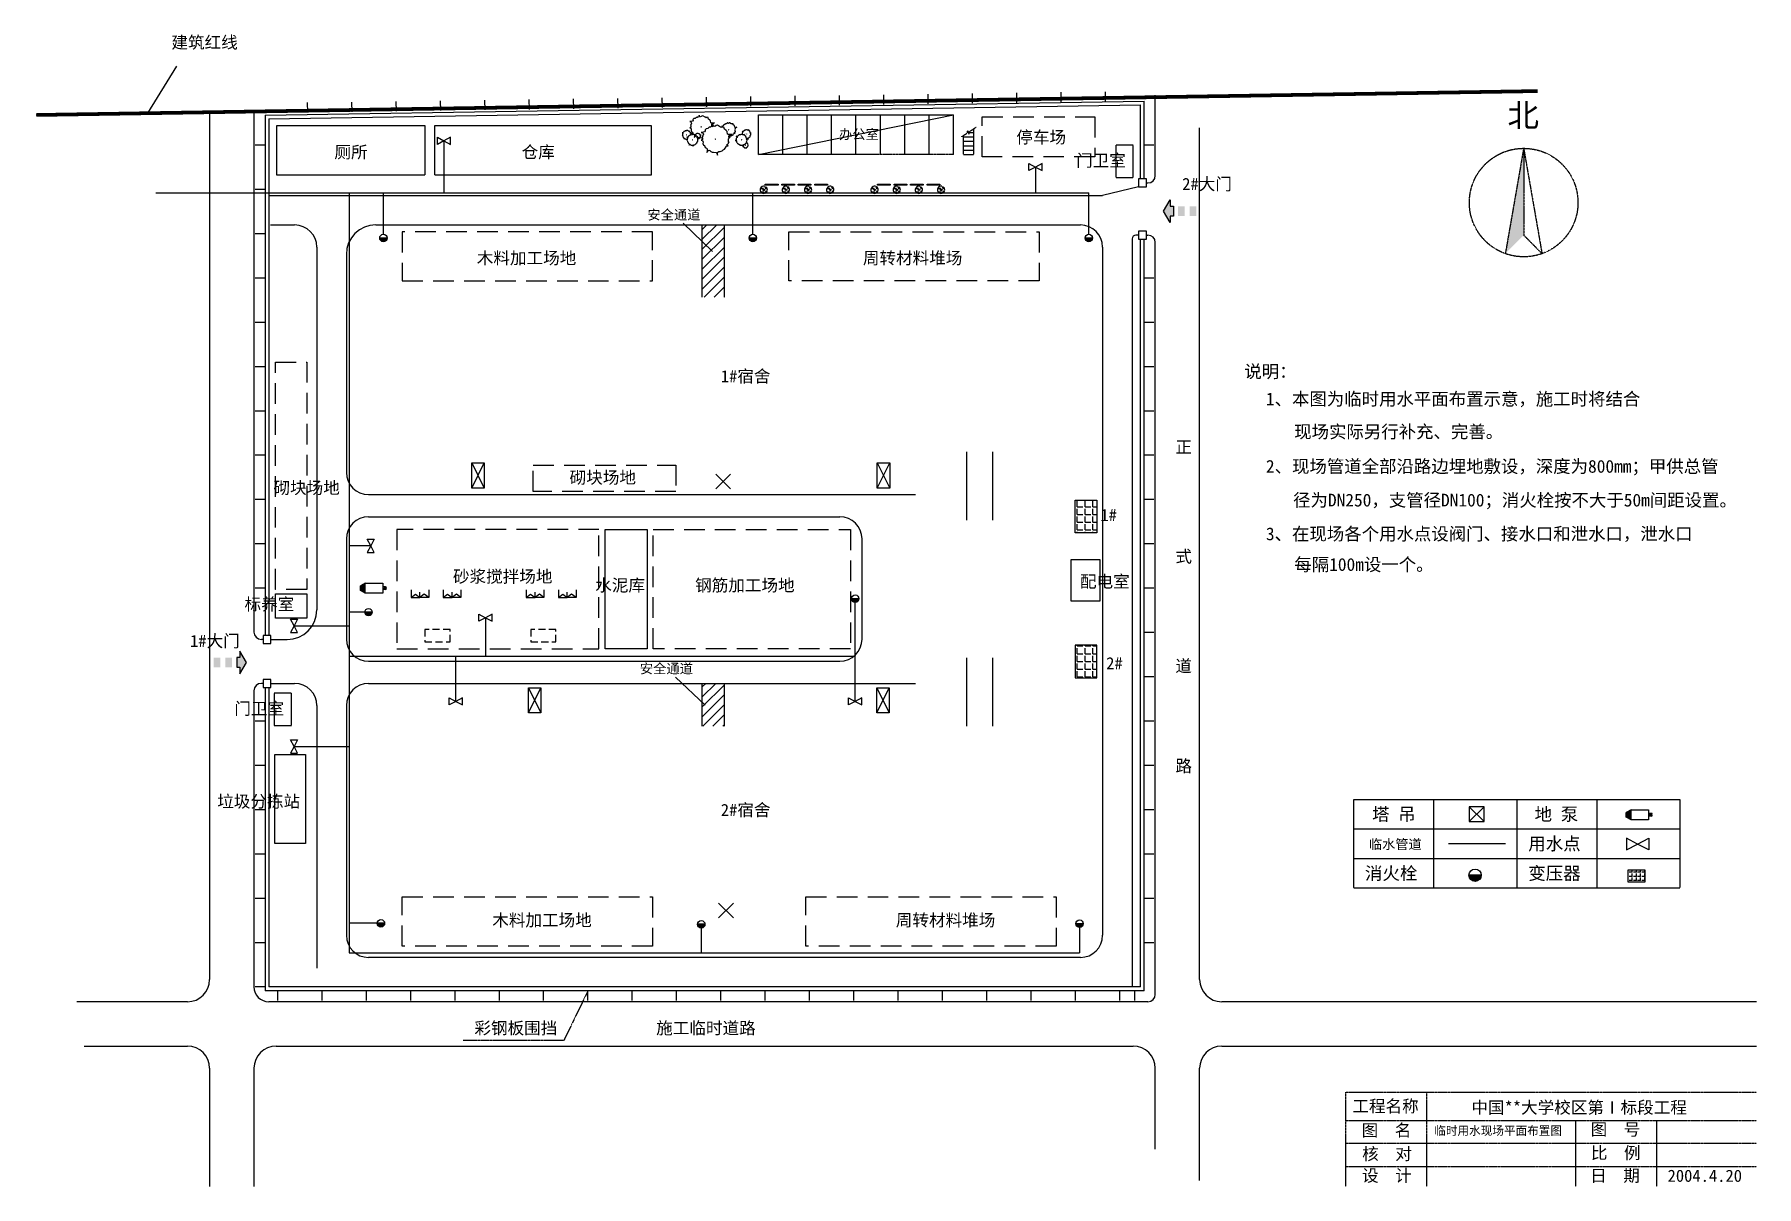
# Model space of a CAD drawing. Extents: x -583905 to 1065231, y 80891 to 497838.
# Drawn here: x 540859 to 773957, y 80891 to 236920 of the extents above; entities that cross this region are included whole.
import ezdxf

# ---------------------------------------------------------------- set-up
doc = ezdxf.new("R2010")
doc.units = 0
for name, pattern in [('CENTER', [50.8, 31.75, -6.35, 6.35, -6.35]), ('DASHED', [19.05, 12.7, -6.35]), ('DASHED2', [9.525, 6.35, -3.175])]:
    doc.linetypes.add(name, pattern=pattern)
doc.layers.get('0').update_dxf_attribs({"linetype": 'CONTINUOUS'})
for name, color, linetype in [('LAYER3', 3, 'CONTINUOUS'), ('LUNKUO', 6, 'CONTINUOUS'), ('PUB_TEXT', 7, 'CONTINUOUS'), ('周边', 7, 'CONTINUOUS'), ('围墙', 7, 'CONTINUOUS'), ('堆场', 7, 'DASHED'), ('塔吊机械', 1, 'CONTINUOUS'), ('墙基线', 7, 'CONTINUOUS'), ('拟建', 7, 'CONTINUOUS'), ('机械', 1, 'CONTINUOUS'), ('柱', 1, 'CONTINUOUS'), ('标注', 7, 'CONTINUOUS'), ('水线', 3, '水线'), ('绿化', 3, 'CONTINUOUS'), ('道路', 8, 'CONTINUOUS')]:
    doc.layers.add(name, color=color, linetype=linetype)
doc.styles.add('文字', font='SimSun.ttf')
doc.linetypes.add('水线', pattern='A,0.5,-0.2,["S",STANDARD,S=0.1,R=0,X=-0.01,Y=-0.05],-0.25', length=0.95)
pattern_1 = [(0, (-246291.7, -1137769.5), (0, 1047.75), [762, -285.75]), (90, (-246291.7, -1137769.5), (-1047.75, 6e-14), [762, -285.75])]
pattern_2 = [(45, (97931, -1137769.5), (-673.5192, 673.5192), [])]

# ---------------------------------------------------------------- blocks, each defined once
blk = doc.blocks.new('A$C466C0C2C')
at = {"layer": '机械'}
for p, q in [((0, 619), (250, 619)), ((0, 520), (250, 520)), ((83, 619), (83, 520)), ((100, 724), (422, 724)), ((100, 415), (422, 415)), ((250, 619), (250, 520)), ((422, 1139), (2397, 1139)), ((422, 0), (422, 1139)), ((2397, 0), (422, 0)), ((2397, 1139), (2937, 827)), ((2397, 1139), (2397, 0)), ((2397, 1139), (2397, 0)), ((2397, 0), (2937, 312)), ((2515, 1071), (2515, 68)), ((2617, 1012), (2617, 127)), ((2726, 949), (2726, 190)), ((2836, 885), (2836, 253)), ((2937, 827), (2937, 312))]:
    blk.add_line(p, q, dxfattribs=at)
for centre, start, end in [((100, 624), 90, 180), ((100, 515), 180, 270)]:
    blk.add_arc(centre, 100, start, end, dxfattribs=at)
blk = doc.blocks.new('A$C09D66538')
at = {"layer": '柱', "xscale": 1.5, "yscale": 1.5, "zscale": 1.5}
blk.add_blockref('A$C466C0C2C', (0, 0), dxfattribs=at)
blk = doc.blocks.new('A$C163C7220')
at = {"layer": 'LUNKUO', "ltscale": 2, "rotation": 359.999990026076}
blk.add_blockref('A$C09D66538', (0, 0), dxfattribs=at)
blk = doc.blocks.new('A$C3C6C44F6')
at = {"layer": '周边'}
h = blk.add_hatch(color=256, dxfattribs=at)
h.paths.add_polyline_path([(1986, 828), (786, 828), (786, 0), (1986, 0)])
h.paths.add_polyline_path([(786, 2266), (786, 1438), (1986, 1438), (1986, 2266)])
h.paths.add_polyline_path([(1986, 2844), (1986, 3244), (2771, 3244), (1386, 4044), (0, 3244), (786, 3244), (786, 2844)])
at = {"layer": '周边', "linetype": 'CONTINUOUS'}
blk.add_lwpolyline([(1986, 3244), (1986, 2844), (786, 2844), (786, 3244), (0, 3244), (1386, 4044), (2771, 3244), (1986, 3244)], dxfattribs=at)
blk = doc.blocks.new('A$C7AB25CB9')
at = {"layer": 'LAYER3'}
for p, q in [((42, 1205), (807, 1177)), ((807, 1177), (99, 1328)), ((994, 266), (219, 274)), ((445, 91), (994, 266)), ((1105, 1773), (1462, 1084)), ((1590, 617), (1120, 0)), ((1287, 60), (1590, 617)), ((1462, 1084), (1415, 1636))]:
    blk.add_line(p, q, dxfattribs=at)
blk.add_circle((924, 873), 200, dxfattribs=at)
for start, end in [(159.4395, 222.05005), (76.77535, 150.94372), (240.41806, 284.14241), (295.3565, 55.35439)]:
    blk.add_arc((897, 885), 913, start, end, dxfattribs=at)
blk = doc.blocks.new('CLUMP_OF_TREES_OR_BUSHES_-')
for points in [[(-10.993, 56.487), (-9.228, 58.426), (-10.144, 63.512), (-8.923, 67.033), (-3.43, 69.772), (2.673, 72.119), (-2.82, 71.728), (-10.449, 71.728), (-13.195, 74.075), (-13.806, 83.073), (-16.857, 86.594), (-22.045, 92.071), (-22.961, 94.81), (-22.656, 98.722), (-28.759, 100.678), (-31.811, 99.113), (-35.472, 101.461), (-45.543, 109.676), (-49.815, 108.503), (-55.308, 106.155), (-59.58, 106.938), (-60.801, 113.98), (-63.242, 104.982), (-67.209, 106.938), (-70.872, 104.59), (-74.839, 104.982), (-80.637, 101.461), (-86.435, 101.069), (-90.402, 97.548), (-90.402, 94.419), (-93.454, 90.898), (-98.947, 90.115), (-105.66, 90.115), (-101.083, 87.768), (-98.031, 82.682), (-100.778, 77.596), (-103.829, 74.466), (-103.219, 69.772), (-104.134, 65.077), (-108.102, 62.73), (-104.439, 60.774), (-102.609, 55.297), (-103.829, 50.211), (-102.303, 44.342), (-98.947, 41.995), (-98.031, 38.865), (-98.031, 34.953), (-93.148, 32.606), (-90.707, 29.476), (-91.317, 22.434), (-93.454, 17.348), (-89.487, 21.26), (-85.519, 23.999), (-82.468, 23.216), (-78.806, 19.304), (-74.228, 15.783), (-69.956, 15.392), (-59.886, 12.653), (-58.254, 7.074)], [(59.448, 5.262), (60.936, 4.858), (62.652, -1.011), (63.415, 4.858), (64.178, 5.836), (66.848, 6.814), (69.709, 6.569), (73.905, 7.792), (76.385, 9.748), (79.627, 10.237), (81.153, 12.438), (84.014, 15.127), (84.205, 17.084), (85.158, 17.573), (88.591, 16.839), (85.73, 20.262), (88.591, 20.751), (89.545, 21.974), (90.689, 24.174), (91.452, 24.663), (90.499, 25.886), (91.261, 31.999), (92.596, 33.466), (92.024, 36.645), (92.787, 38.845), (96.22, 40.557), (100.035, 42.024), (96.602, 41.779), (91.834, 41.779), (90.117, 43.246), (89.736, 48.871), (87.828, 51.071), (84.586, 54.494), (84.014, 56.206), (84.205, 58.651), (80.39, 59.873), (78.483, 58.895), (76.194, 60.362), (69.9, 65.497), (67.23, 64.764), (63.797, 63.297), (61.126, 63.786), (60.364, 68.187), (58.838, 62.563), (56.358, 63.786), (54.07, 62.319), (51.59, 62.563), (47.966, 60.362), (44.343, 60.118), (41.863, 57.917), (41.863, 55.961), (39.956, 53.761), (36.523, 53.272), (32.327, 53.272), (35.187, 51.805), (36.641, 49.381)]]:
    blk.add_lwpolyline(points)
for points in [[(-4.577, 66.508), (-7.629, 55.261), (-12.588, 57.706), (-17.166, 54.772), (-22.125, 55.261), (-29.372, 50.86), (-36.62, 50.371), (-41.579, 45.969), (-41.579, 42.057), (-45.393, 37.656), (-52.259, 36.678), (-60.651, 36.678), (-54.93, 33.743), (-51.115, 27.386), (-54.548, 21.029), (-58.363, 17.116), (-57.6, 11.248), (-58.744, 5.38), (-63.703, 2.446), (-59.126, 0), (-56.837, -6.846), (-58.363, -13.203), (-56.455, -20.539), (-52.259, -23.473), (-51.115, -27.385), (-51.115, -32.275), (-45.012, -35.21), (-41.96, -39.122), (-42.723, -47.924), (-45.393, -54.282), (-40.434, -49.391), (-35.475, -45.968), (-31.661, -46.946), (-27.083, -51.837), (-21.362, -56.238), (-16.021, -56.727), (-3.433, -60.15), (0, -71.887), (1.526, -60.15), (3.052, -58.194), (8.392, -56.238), (14.114, -56.727), (22.506, -54.282), (27.465, -50.369), (33.949, -49.391), (37.001, -44.99), (42.723, -39.611), (43.104, -35.699), (45.012, -34.721), (51.878, -36.188), (46.156, -29.341), (51.878, -28.363), (53.785, -25.918), (56.074, -21.517), (57.6, -20.539), (55.692, -18.094), (57.218, -5.868), (59.888, -2.934), (58.744, 3.424), (60.27, 7.825), (67.136, 11.248), (74.765, 14.182), (67.899, 13.693), (58.363, 13.693), (54.93, 16.627), (54.167, 27.875), (50.352, 32.276), (43.867, 39.123), (42.723, 42.546), (43.104, 47.436), (35.475, 49.882), (31.661, 47.925), (27.083, 50.86), (14.495, 61.129), (9.155, 59.662), (2.289, 56.728), (-3.052, 57.706)], [(-58.055, 61.947), (-58.97, 60.774), (-57.139, 60.774)], [(-1.144, 1.468), (-2.289, 0), (0, 0)], [(62.08, 35.667), (61.508, 34.933), (62.652, 34.933)]]:
    blk.add_lwpolyline(points, close=True)

msp = doc.modelspace()

# ---------------------------------------------------------------- hatches: boundary and pattern name
at = {"linetype": 'CENTER'}
msp.add_hatch(color=256, dxfattribs=at).paths.add_polyline_path([(742433.5, 221496.2), (739950.2, 207233.6), (742433.5, 209740)])
at = {"layer": '周边'}
h = msp.add_hatch(dxfattribs=at)
h.set_pattern_fill('ANGLE', color=256, scale=150, style=0)
h.set_pattern_definition(pattern_1)
h.paths.add_polyline_path([(684650.4, 173840.7), (681728.5, 173840.7), (681728.5, 169438.1), (684650.4, 169438.1)])
h = msp.add_hatch(dxfattribs=at)
h.set_pattern_fill('ANGLE', color=256, scale=150, style=0)
h.set_pattern_definition(pattern_1)
h.paths.add_polyline_path([(681728.5, 149801.5), (684650.4, 149801.5), (684650.4, 154204.1), (681728.5, 154204.1)])
h.paths.add_polyline_path([(685520.5, 150537.9), (688660.8, 150537.9), (688660.8, 152937.7), (685520.5, 152937.7)], flags=9)
h = msp.add_hatch(dxfattribs=at)
h.set_pattern_fill('ANGLE', color=256, scale=81, angle=90, style=0)
h.set_pattern_definition([(90, (1454179.54, -378959.84), (-565.785, 3e-14), [411.48, -154.305]), (180, (1454179.54, -378959.84), (-7e-14, -565.785), [411.48, -154.305])])
h.paths.add_polyline_path([(758891.2, 122171), (758891.2, 123748.9), (756513.8, 123748.9), (756513.8, 122171)])
h.paths.add_polyline_path([(758493.5, 124218.7), (758493.5, 125914.5), (757197.6, 125914.5), (757197.6, 124218.7)], flags=9)
at = {"layer": '水线', "ltscale": 6000}
for points in [[(587590.1, 209347.2, 1.00000039), (588598.7, 209347.2)], [(637590.1, 209347.2, 1.00000039), (638598.7, 209347.2)], [(683078.7, 209347.2, 1.00000039), (684087.3, 209347.2)], [(585579.6, 158674.8, 1.00000039), (586588.2, 158674.8)], [(735013.8, 123052.1, 1.00000039), (736694.7, 123052.1)], [(587254, 116544.3, 1.00000039), (588262.5, 116544.3)], [(630609.5, 116408.3, 1.00000039), (631618.1, 116408.3)], [(681817.2, 116492.3, 1.00000039), (682825.7, 116492.3)]]:
    msp.add_hatch(color=256, dxfattribs=at).paths.add_polyline_path(points)
at = {"layer": '水线', "ltscale": 8000}
msp.add_hatch(color=256, dxfattribs=at).paths.add_polyline_path([(651451.6, 160503.2, 1.00000039), (652460.1, 160503.2)])
at = {"layer": '绿化', "ltscale": 8000}
h = msp.add_hatch(dxfattribs=at)
h.set_pattern_fill('ANSI31', color=256, scale=300, style=0)
h.set_pattern_definition(pattern_2)
h.paths.add_polyline_path([(631261.1, 201356.1), (634261.1, 201356.1), (634261.1, 208929.4), (632948.3, 211121.1), (631261.1, 211121.1)])
h.paths.add_polyline_path([(634261.1, 211121.1), (632948.3, 211121.1), (634261.1, 208929.4)], flags=17)
h.paths.add_polyline_path([(632861.1, 206932.9), (635661.1, 206932.9), (635661.1, 206032.9), (632861.1, 206032.9)], flags=9)
h = msp.add_hatch(dxfattribs=at)
h.set_pattern_fill('ANSI31', color=256, scale=300, style=0)
h.set_pattern_definition(pattern_2)
h.paths.add_polyline_path([(631261.1, 143256.1), (634261.1, 143256.1), (634261.1, 149033.7), (631261.1, 149033.7)])

# ---------------------------------------------------------------- linework, layer by layer
at = {"ltscale": 100}
for p, q in [((541108.6, 226010.1), (744320.8, 229246.6)), ((572076.1, 226003.2), (691073.7, 227898.5)), ((572576.1, 225511.1), (690573.7, 227390.5))]:
    msp.add_line(p, q, dxfattribs=at)
for p, q in [((638858.7, 226050), (652058.7, 226050)), ((638858.7, 220650), (638858.7, 226050)), ((638858.7, 220650), (665258.7, 226050)), ((642158.7, 220650), (642158.7, 226050)), ((645458.7, 220650), (645458.7, 226050)), ((648758.7, 220650), (648758.7, 226050)), ((652058.7, 226050), (665258.7, 226050)), ((652058.7, 220650), (652058.7, 226050)), ((652058.7, 220650), (652058.7, 226050)), ((655358.7, 220650), (655358.7, 226050)), ((658658.7, 220650), (658658.7, 226050)), ((661958.7, 220650), (661958.7, 226050)), ((665258.7, 220650), (665258.7, 226050)), ((652058.7, 220650), (638858.7, 220650)), ((631261.1, 201356.1), (631261.1, 211121.1)), ((634261.1, 201356.1), (634261.1, 211121.1)), ((631261.1, 143256.1), (631261.1, 149033.7)), ((634261.1, 143256.1), (634261.1, 149033.7))]:
    msp.add_line(p, q)
at = {"linetype": 'CENTER'}
for p, q in [((667175, 223881.8), (667367.7, 223406.5)), ((667175.6, 223601.6), (667175, 223881.8)), ((667365.8, 223726.2), (668315.1, 224347.8)), ((668007.4, 220650), (668007.4, 224146.3)), ((666335.4, 223051.4), (667175.6, 223601.6)), ((666633, 220650), (666633, 223246.3)), ((666633, 223050), (668007.4, 223050)), ((666633, 222450), (668007.4, 222450)), ((666633, 221850), (668007.4, 221850)), ((667249.5, 223650), (668007.4, 223650)), ((667367.7, 223406.5), (667365.8, 223726.2)), ((742433.5, 221496.2), (739950.2, 207233.6)), ((742433.5, 221496.2), (742433.5, 209740)), ((742433.5, 221496.2), (744916.8, 207233.6)), ((665258.7, 220650), (652058.7, 220650)), ((666633, 221250), (668007.4, 221250)), ((666633, 220650), (668007.4, 220650)), ((744916.8, 207233.6), (742433.5, 209740)), ((615784.5, 107421.1), (612528.1, 100695)), ((612528.1, 100695), (598903.3, 100695)), ((718302.4, 93670.6), (773956.6, 93670.6)), ((718302.4, 93670.6), (718302.4, 80891.3)), ((729279.4, 93670.6), (729279.4, 80891.3)), ((718302.4, 89859.9), (773956.6, 89859.9)), ((749464.9, 89859.9), (749464.9, 80891.3)), ((760417.2, 89859.9), (760417.2, 80891.3)), ((718302.4, 86761.4), (773956.6, 86761.4)), ((718302.4, 83625.6), (773956.6, 83625.6))]:
    msp.add_line(p, q, dxfattribs=at)
msp.add_circle((742433.5, 214148.7), 7347.5, dxfattribs=at)
at = {"layer": '周边'}
for p, q in [((632658.4, 207531.8), (628652.7, 211338.3)), ((631633.4, 146069.6), (627627.6, 149876.1))]:
    msp.add_line(p, q, dxfattribs=at)
for points in [[(681728.5, 173840.7), (684650.4, 173840.7), (684650.4, 169438.1), (681728.5, 169438.1)], [(618097.9, 169874.8), (623816.8, 169874.8), (623816.8, 153704.5), (618097.9, 153704.5)], [(681203.7, 165806.3), (685053.1, 165806.3), (685053.1, 160165.8), (681203.7, 160165.8)], [(573469.4, 161175), (577740.6, 161175), (577740.6, 157889.5), (573469.4, 157889.5)], [(681728.5, 149801.5), (684650.4, 149801.5), (684650.4, 154204.1), (681728.5, 154204.1)], [(573388.4, 139407.2), (577558.6, 139407.2), (577558.6, 127346.8), (573388.4, 127346.8)], [(758891.2, 122171), (758891.2, 123748.9), (756513.8, 123748.9), (756513.8, 122171)]]:
    msp.add_lwpolyline(points, close=True, dxfattribs=at)
at = {"layer": '围墙'}
for p, q in [((556225.5, 226250.8), (560116.3, 232611.7)), ((637848.6, 227183.8), (637830.5, 228504.4)), ((643848, 227266.1), (643829.9, 228586.7)), ((649847.4, 227348.3), (649829.3, 228668.9)), ((655846.9, 227430.6), (655828.8, 228751.2)), ((661846.3, 227512.8), (661828.2, 228833.4)), ((667845.7, 227595.1), (667827.6, 228915.7)), ((673845.2, 227677.3), (673827.1, 228997.9)), ((679844.6, 227759.6), (679826.5, 229080.2)), ((685844.1, 227841.8), (685825.9, 229162.4)), ((577854.2, 226361.4), (577836.1, 227682)), ((583853.6, 226443.6), (583835.5, 227764.2)), ((589853.1, 226525.9), (589835, 227846.5)), ((595852.5, 226608.1), (595834.4, 227928.7)), ((601851.9, 226690.4), (601833.8, 228011)), ((607851.4, 226772.6), (607833.3, 228093.2)), ((613850.8, 226854.9), (613832.7, 228175.5)), ((619850.3, 226937.1), (619832.1, 228257.7)), ((625849.7, 227019.4), (625831.6, 228340)), ((631849.1, 227101.6), (631831, 228422.2)), ((690573.7, 217343), (690573.7, 227390.5)), ((691073.7, 217343), (691073.7, 227898.5)), ((572076.1, 226003.2), (572076.1, 155516.4)), ((572576.1, 225511.1), (572576.1, 155516.4)), ((570755.4, 221967.1), (572076.1, 221967.1)), ((691073.7, 221967.1), (692394.4, 221967.1)), ((570755.4, 215967.1), (572076.1, 215967.1)), ((570755.4, 209967.1), (572076.1, 209967.1)), ((690573.7, 107921.1), (690573.7, 209209.9)), ((691073.7, 107421.1), (691073.7, 209209.9)), ((570755.4, 203967.1), (572076.1, 203967.1)), ((691073.7, 203967.1), (692394.4, 203967.1)), ((570755.4, 197967.1), (572076.1, 197967.1)), ((691073.7, 197967.1), (692394.4, 197967.1)), ((570755.4, 191967.1), (572076.1, 191967.1)), ((691073.7, 191967.1), (692394.4, 191967.1)), ((570755.4, 185967.1), (572076.1, 185967.1)), ((691073.7, 185967.1), (692394.4, 185967.1)), ((570755.4, 179967.1), (572076.1, 179967.1)), ((691073.7, 179967.1), (692394.4, 179967.1)), ((570755.4, 173967.1), (572076.1, 173967.1)), ((691073.7, 173967.1), (692394.4, 173967.1)), ((570755.4, 167967.1), (572076.1, 167967.1)), ((691073.7, 167967.1), (692394.4, 167967.1)), ((570755.4, 161967.1), (572076.1, 161967.1)), ((691073.7, 161967.1), (692394.4, 161967.1)), ((691073.7, 155967.1), (692394.4, 155967.1)), ((691073.7, 149967.1), (692394.4, 149967.1)), ((572076.1, 148500.4), (572076.1, 107421.1)), ((572576.1, 148500.4), (572576.1, 107921.1)), ((570755.4, 143967.1), (572076.1, 143967.1)), ((691073.7, 143967.1), (692394.4, 143967.1)), ((570755.4, 137967.1), (572076.1, 137967.1)), ((691073.7, 137967.1), (692394.4, 137967.1)), ((570755.4, 131967.1), (572076.1, 131967.1)), ((691073.7, 131967.1), (692394.4, 131967.1)), ((570755.4, 125967.1), (572076.1, 125967.1)), ((691073.7, 125967.1), (692394.4, 125967.1)), ((691073.7, 125967.1), (692394.4, 125967.1)), ((570755.4, 119967.1), (572076.1, 119967.1)), ((691073.7, 119967.1), (692394.4, 119967.1)), ((691073.7, 119967.1), (692394.4, 119967.1)), ((570755.4, 113967.1), (572076.1, 113967.1)), ((691073.7, 113967.1), (692394.4, 113967.1)), ((691073.7, 113967.1), (692394.4, 113967.1)), ((570755.4, 107967.1), (572076.1, 107967.1)), ((691073.7, 107421.1), (572076.1, 107421.1)), ((690573.7, 107921.1), (572576.1, 107921.1)), ((573784.5, 106100.4), (573784.5, 107421.1)), ((579784.5, 106100.4), (579784.5, 107421.1)), ((585784.5, 106100.4), (585784.5, 107421.1)), ((591784.5, 106100.4), (591784.5, 107421.1)), ((597784.5, 106100.4), (597784.5, 107421.1)), ((603784.5, 106100.4), (603784.5, 107421.1)), ((609784.5, 106100.4), (609784.5, 107421.1)), ((615784.5, 106100.4), (615784.5, 107421.1)), ((621784.5, 106100.4), (621784.5, 107421.1)), ((627784.5, 106100.4), (627784.5, 107421.1)), ((633784.5, 106100.4), (633784.5, 107421.1)), ((639784.5, 106100.4), (639784.5, 107421.1)), ((645784.5, 106100.4), (645784.5, 107421.1)), ((651784.5, 106100.4), (651784.5, 107421.1)), ((657784.5, 106100.4), (657784.5, 107421.1)), ((663784.5, 106100.4), (663784.5, 107421.1)), ((669784.5, 106100.4), (669784.5, 107421.1)), ((675784.5, 106100.4), (675784.5, 107421.1)), ((681784.5, 106100.4), (681784.5, 107421.1)), ((687784.5, 106100.4), (687784.5, 107421.1)), ((689784.5, 106100.4), (689784.5, 107421.1))]:
    msp.add_line(p, q, dxfattribs=at)
at = {"layer": '围墙', "linetype": 'DASHED', "ltscale": 200, "const_width": 500}
msp.add_lwpolyline([(541108.6, 226010.1), (744320.8, 229246.6)], dxfattribs=at)
at = {"layer": '围墙'}
for points in [[(691361.5, 216276.5), (691361.5, 217343), (690294.9, 217343), (690294.9, 216276.5)], [(691361.5, 209209.9), (691361.5, 210276.5), (690294.9, 210276.5), (690294.9, 209209.9)], [(572873, 154449.9), (572873, 155516.4), (571806.4, 155516.4), (571806.4, 154449.9)], [(572873, 148500.4), (572873, 149567), (571806.4, 149567), (571806.4, 148500.4)]]:
    msp.add_lwpolyline(points, close=True, dxfattribs=at)
at = {"layer": '围墙', "color": 4, "linetype": 'DASHED2', "ltscale": 150}
for points in [[(597125.5, 156335.9), (593712.6, 156335.9), (593712.6, 154655.6), (597125.5, 154655.6)], [(611452.8, 156335.9), (608039.9, 156335.9), (608039.9, 154655.6), (611452.8, 154655.6)]]:
    msp.add_lwpolyline(points, close=True, dxfattribs=at)
at = {"layer": '堆场'}
for p, q in [((719386.5, 133328.1), (763593.9, 133328.1)), ((719386.5, 133328.1), (719386.5, 121328.1)), ((719386.5, 133328.1), (719386.5, 129328.1)), ((730223.7, 133328.1), (730223.7, 121328.1)), ((741490.2, 133328.1), (741490.2, 121328.1)), ((752327.4, 133328.1), (752327.4, 121328.1)), ((752327.4, 133328.1), (752327.4, 129328.1)), ((752327.4, 133328.1), (752327.4, 129328.1)), ((763593.9, 133328.1), (763593.9, 121328.1)), ((719386.5, 129328.1), (763593.9, 129328.1)), ((719386.5, 129328.1), (763593.9, 129328.1)), ((741490.2, 129328.1), (763593.9, 129328.1)), ((741490.2, 129328.1), (763593.9, 129328.1)), ((719386.5, 125328.1), (763593.9, 125328.1)), ((719386.5, 121328.1), (763593.9, 121328.1))]:
    msp.add_line(p, q, dxfattribs=at)
for points in [[(573606, 217883.7), (593754, 217883.7), (593754, 224523.5), (573606, 224523.5)], [(594998.6, 217883.7), (624397.9, 217883.7), (624397.9, 224523.5), (594998.6, 224523.5)], [(689573.9, 217542.7), (689573.9, 221943.7), (687234.9, 221943.7), (687234.9, 217542.7)], [(575644, 143319.5), (575644, 147720.5), (573305, 147720.5), (573305, 143319.5)]]:
    msp.add_lwpolyline(points, close=True, dxfattribs=at)
at = {"layer": '堆场', "ltscale": 220}
for points in [[(669155.1, 225739.7), (684405.8, 225739.7), (684405.8, 220339.7), (669155.1, 220339.7)], [(590642, 203534.9), (624534.3, 203534.9), (624534.3, 210174.6), (590642, 210174.6)], [(676849.2, 203534.9), (642956.9, 203534.9), (642956.9, 210174.6), (676849.2, 210174.6)], [(573469.4, 192554.6), (577735.9, 192554.6), (577735.9, 161742.6), (573469.4, 161742.6)], [(608378.5, 178606), (627655.5, 178606), (627655.5, 175017.4), (608378.5, 175017.4)], [(589925.4, 153704.5), (617274.5, 153704.5), (617274.5, 169874.8), (589925.4, 169874.8)], [(651296.4, 153704.5), (624593.6, 153704.5), (624593.6, 169874.8), (651296.4, 169874.8)], [(590642, 120107.3), (624534.3, 120107.3), (624534.3, 113467.6), (590642, 113467.6)], [(645260.3, 120107.3), (679152.6, 120107.3), (679152.6, 113467.6), (645260.3, 113467.6)]]:
    msp.add_lwpolyline(points, close=True, dxfattribs=at)
at = {"layer": '塔吊机械', "color": 6, "ltscale": 100}
for p, q in [((600048.1, 178886.1), (601728.4, 175473.2)), ((600048.1, 175473.2), (601728.4, 178886.1)), ((654943.7, 178886.1), (656624, 175473.2)), ((654943.7, 175473.2), (656624, 178886.1)), ((607743.4, 145033.7), (609423.7, 148446.6)), ((607743.4, 148446.6), (609423.7, 145033.7)), ((654874, 148446.6), (656554.3, 145033.7)), ((654874, 145033.7), (656554.3, 148446.6))]:
    msp.add_line(p, q, dxfattribs=at)
at = {"layer": '塔吊机械'}
for p, q in [((635086.3, 175386.1), (633086.3, 177386.1)), ((635086.3, 177386.1), (633086.3, 175386.1)), ((737066.9, 130309.3), (735066.9, 132309.3)), ((735066.9, 130309.3), (737066.9, 132309.3)), ((635471.4, 117286.1), (633471.4, 119286.1)), ((635471.4, 119286.1), (633471.4, 117286.1))]:
    msp.add_line(p, q, dxfattribs=at)
at = {"layer": '塔吊机械', "ltscale": 100}
for p, q in [((591831.4, 161686.5), (591831.4, 160686.2)), ((591831.4, 160686.2), (592430.2, 161118.2)), ((592430.2, 161118.2), (593029, 160686.2)), ((593029, 160686.2), (593029, 161381.7)), ((593627.8, 161118.2), (593029, 160686.2)), ((594226.6, 160686.2), (593627.8, 161118.2)), ((594226.6, 161686.5), (594226.6, 160686.2)), ((596184.7, 161686.5), (596184.7, 160686.2)), ((596184.7, 160686.2), (596783.5, 161118.2)), ((596783.5, 161118.2), (597382.3, 160686.2)), ((597382.3, 160686.2), (597382.3, 161381.7)), ((597981.1, 161118.2), (597382.3, 160686.2)), ((598579.9, 160686.2), (597981.1, 161118.2)), ((598579.9, 161686.5), (598579.9, 160686.2)), ((607421.5, 161686.5), (607421.5, 160686.2)), ((607421.5, 160686.2), (608020.3, 161118.2)), ((608020.3, 161118.2), (608619.1, 160686.2)), ((608619.1, 160686.2), (608619.1, 161381.7)), ((609217.9, 161118.2), (608619.1, 160686.2)), ((609816.7, 160686.2), (609217.9, 161118.2)), ((609816.7, 161686.5), (609816.7, 160686.2)), ((611774.8, 161686.5), (611774.8, 160686.2)), ((611774.8, 160686.2), (612373.6, 161118.2)), ((612373.6, 161118.2), (612972.4, 160686.2)), ((612972.4, 160686.2), (612972.4, 161381.7)), ((613571.2, 161118.2), (612972.4, 160686.2)), ((614170, 160686.2), (613571.2, 161118.2)), ((614170, 161686.5), (614170, 160686.2)), ((591831.4, 160686.2), (593029, 160686.2)), ((594226.6, 160686.2), (593029, 160686.2)), ((596184.7, 160686.2), (597382.3, 160686.2)), ((598579.9, 160686.2), (597382.3, 160686.2)), ((607421.5, 160686.2), (608619.1, 160686.2)), ((609816.7, 160686.2), (608619.1, 160686.2)), ((611774.8, 160686.2), (612972.4, 160686.2)), ((614170, 160686.2), (612972.4, 160686.2))]:
    msp.add_line(p, q, dxfattribs=at)
at = {"layer": '塔吊机械', "color": 6}
for points in [[(600048.1, 175473.2), (600048.1, 178886.1), (601728.4, 178886.1), (601728.4, 175473.2)], [(654943.7, 175473.2), (654943.7, 178886.1), (656624, 178886.1), (656624, 175473.2)], [(607743.4, 145033.7), (607743.4, 148446.6), (609423.7, 148446.6), (609423.7, 145033.7)], [(654874, 145033.7), (654874, 148446.6), (656554.3, 148446.6), (656554.3, 145033.7)]]:
    msp.add_lwpolyline(points, close=True, dxfattribs=at)
at = {"layer": '塔吊机械'}
msp.add_lwpolyline([(735066.9, 132309.3), (735066.9, 130309.3), (737066.9, 130309.3), (737066.9, 132309.3)], close=True, dxfattribs=at)
at = {"layer": '墙基线'}
for p, q in [((667076.1, 171156.1), (667076.1, 180386.1)), ((670561.1, 171156.1), (670561.1, 180386.1)), ((667076.1, 143256.1), (667076.1, 152486.1)), ((670561.1, 143256.1), (670561.1, 152486.1))]:
    msp.add_line(p, q, dxfattribs=at)
at = {"layer": '水线', "ltscale": 6000}
for p, q in [((596292.9, 222512.9), (596292.9, 215469.7)), ((676343.4, 218954.7), (676343.4, 215469.7)), ((557292.8, 215469.7), (683583, 215469.7)), ((583468.8, 215469.7), (583468.8, 112532.4)), ((588094.4, 209851.5), (588094.4, 215469.7)), ((638094.4, 209851.5), (638094.4, 215469.7)), ((683583, 209851.5), (683583, 215469.7)), ((588598.7, 209347.2), (587590.1, 209347.2)), ((638598.7, 209347.2), (637590.1, 209347.2)), ((684087.3, 209347.2), (683078.7, 209347.2)), ((586379.7, 167668), (583468.8, 167668)), ((585579.6, 158674.8), (583468.8, 158674.8)), ((586588.2, 158674.8), (585579.6, 158674.8)), ((651955.9, 146588), (651955.9, 159998.9)), ((575992.3, 156812.2), (583468.8, 156812.2)), ((601912.1, 157922.2), (601912.1, 152704)), ((583468.8, 152704), (651955.9, 152704)), ((597893, 146588), (597893, 152704)), ((575992.3, 140486.9), (583468.8, 140486.9)), ((732271.9, 127341.4), (739962.3, 127341.4)), ((736694.7, 123052.1), (735013.8, 123052.1)), ((587254, 116544.3), (583468.8, 116544.3)), ((588262.5, 116544.3), (587254, 116544.3)), ((631618.1, 116408.3), (630609.5, 116408.3)), ((631113.8, 115904), (631113.8, 112532.4)), ((682825.7, 116492.3), (681817.2, 116492.3)), ((682321.4, 115988.1), (682321.4, 112532.4)), ((583468.8, 112532.4), (682321.4, 112532.4))]:
    msp.add_line(p, q, dxfattribs=at)
at = {"layer": '水线', "ltscale": 8000}
msp.add_line((652460.1, 160503.2), (651451.6, 160503.2), dxfattribs=at)
at = {"layer": '水线', "ltscale": 6000}
for points in [[(595394, 222991.2), (596292.9, 222512.9), (595394, 222034.5)], [(597191.8, 222991.2), (596292.9, 222512.9), (597191.8, 222034.5)], [(675444.5, 219433), (676343.4, 218954.7), (675444.5, 218476.4)], [(677242.3, 219433), (676343.4, 218954.7), (677242.3, 218476.4)], [(586858.1, 168566.8), (586379.7, 167668), (585901.4, 168566.8)], [(586858.1, 166769.1), (586379.7, 167668), (585901.4, 166769.1)], [(576470.6, 157711), (575992.3, 156812.2), (575514, 157711)], [(576470.6, 155913.3), (575992.3, 156812.2), (575514, 155913.3)], [(596994.1, 147066.3), (597893, 146588), (596994.1, 146109.7)], [(598791.9, 147066.3), (597893, 146588), (598791.9, 146109.7)], [(576470.6, 141385.8), (575992.3, 140486.9), (575514, 141385.8)], [(576470.6, 139588), (575992.3, 140486.9), (575514, 139588)], [(756364.8, 126485.4), (757862.9, 127282.6), (756364.8, 128079.9)], [(759361.1, 126485.4), (757862.9, 127282.6), (759361.1, 128079.9)]]:
    msp.add_lwpolyline(points, close=True, dxfattribs=at)
at = {"layer": '水线', "ltscale": 8000}
for points in [[(601013.2, 158400.5), (601912.1, 157922.2), (601013.2, 157443.9)], [(602811, 158400.5), (601912.1, 157922.2), (602811, 157443.9)], [(651057, 147066.3), (651955.9, 146588), (651057, 146109.7)], [(652854.7, 147066.3), (651955.9, 146588), (652854.7, 146109.7)]]:
    msp.add_lwpolyline(points, close=True, dxfattribs=at)
at = {"layer": '水线', "ltscale": 6000}
for centre, radius in [((588094.4, 209347.2), 504.3), ((638094.4, 209347.2), 504.3), ((683583, 209347.2), 504.3), ((586083.9, 158674.8), 504.3), ((735854.2, 123052.1), 840.4), ((587758.2, 116544.3), 504.3), ((631113.8, 116408.3), 504.3), ((682321.4, 116492.3), 504.3)]:
    msp.add_circle(centre, radius, dxfattribs=at)
at = {"layer": '水线', "ltscale": 8000}
msp.add_circle((651955.9, 160503.2), 504.3, dxfattribs=at)
at = {"layer": '绿化', "ltscale": 8000}
for points in [[(639779.5, 216660.9), (641509.6, 216660.9), (641509.6, 216488), (639779.5, 216488)], [(642024.2, 216660.9), (643754.4, 216660.9), (643754.4, 216488), (642024.2, 216488)], [(644239.8, 216660.9), (645970, 216660.9), (645970, 216488), (644239.8, 216488)], [(646484.5, 216660.9), (648214.7, 216660.9), (648214.7, 216488), (646484.5, 216488)], [(654971.5, 216660.9), (656701.7, 216660.9), (656701.7, 216488), (654971.5, 216488)], [(657216.3, 216660.9), (658946.4, 216660.9), (658946.4, 216488), (657216.3, 216488)], [(659431.8, 216660.9), (661162, 216660.9), (661162, 216488), (659431.8, 216488)], [(661676.6, 216660.9), (663406.8, 216660.9), (663406.8, 216488), (661676.6, 216488)]]:
    msp.add_lwpolyline(points, close=True, dxfattribs=at)
at = {"layer": '道路'}
for p, q in [((692573.7, 217809.8), (692573.7, 228683.9)), ((564576.1, 226415.7), (564576.1, 108921.1)), ((570576.1, 226511.3), (570576.1, 155983.1)), ((698573.7, 108921.1), (698573.7, 224281.8)), ((691361.5, 216809.8), (691573.7, 216809.8)), ((572576.1, 215121.1), (685446.1, 215121.1)), ((690294.9, 216276.5), (685446.1, 215121.1)), ((572799.8, 211121.1), (576076.1, 211121.1)), ((587076.1, 211121.1), (682446.1, 211121.1)), ((579076.1, 208121.1), (579076.1, 158983.1)), ((685446.1, 208121.1), (685446.1, 114921.1)), ((689446.1, 209243.2), (689446.1, 107921.1)), ((690294.9, 209743.2), (689946.1, 209743.2)), ((691361.5, 209743.2), (691573.7, 209743.2)), ((692573.7, 106921.1), (692573.7, 208743.2)), ((583076.1, 207121.1), (583076.1, 177608.5)), ((586076.1, 174608.5), (660096.2, 174608.5)), ((586076.1, 171608.5), (649874.6, 171608.5)), ((583076.1, 168608.5), (583076.1, 155033.7)), ((652874.6, 155033.7), (652874.6, 168608.5)), ((571806.4, 154983.1), (571576.1, 154983.1)), ((572873, 154983.1), (575076.1, 154983.1)), ((586076.1, 152033.7), (649874.6, 152033.7)), ((570576.1, 148033.7), (570576.1, 107921.1)), ((571806.4, 149033.7), (571576.1, 149033.7)), ((572873, 149033.7), (576076.1, 149033.7)), ((586076.1, 149033.7), (660096.2, 149033.7)), ((579076.1, 146033.7), (579076.1, 110448.8)), ((583076.1, 146033.7), (583076.1, 114921.1)), ((682446.1, 111921.1), (586076.1, 111921.1)), ((561576.1, 105921.1), (546598.8, 105921.1)), ((691573.7, 105921.1), (572576.1, 105921.1)), ((773956.6, 105921.1), (701573.7, 105921.1)), ((547598.8, 99921.1), (561576.1, 99921.1)), ((573576.1, 99921.1), (689573.7, 99921.1)), ((701573.7, 99921.1), (773956.6, 99921.1)), ((564576.1, 96921.1), (564576.1, 80891.3)), ((570576.1, 96921.1), (570576.1, 80891.3)), ((692573.7, 85956), (692573.7, 96921.1)), ((698573.7, 81704.1), (698573.7, 96921.1))]:
    msp.add_line(p, q, dxfattribs=at)
for centre, radius, start, end in [((691573.7, 217809.8), 1000, 270, 0), ((576076.1, 208121.1), 3000, 0, 90), ((587076.1, 207121.1), 4000, 90, 180), ((682446.1, 208121.1), 3000, 0, 90), ((689946.1, 209243.2), 500, 90, 180), ((691573.7, 208743.2), 1000, 360, 90), ((586076.1, 177608.5), 3000, 180, 270), ((586076.1, 168608.5), 3000, 90, 180), ((649874.6, 168608.5), 3000, 0, 90), ((575076.1, 158983.1), 4000, 270, 0), ((571576.1, 155983.1), 1000, 180, 270), ((586076.1, 155033.7), 3000, 180, 270), ((649874.6, 155033.7), 3000, 270, 0), ((571576.1, 148033.7), 1000, 90, 180), ((576076.1, 146033.7), 3000, 0, 90), ((586076.1, 146033.7), 3000, 90, 180), ((586076.1, 114921.1), 3000, 180, 270), ((682446.1, 114921.1), 3000, 270, 0), ((561576.1, 108921.1), 3000, 270, 0), ((572576.1, 107921.1), 2000, 180, 270), ((701573.7, 108921.1), 3000, 180, 270), ((691573.7, 106921.1), 1000, 270, 360), ((561576.1, 96921.1), 3000, 0, 90), ((573576.1, 96921.1), 3000, 90, 180), ((689573.7, 96921.1), 3000, 360, 90), ((701573.7, 96921.1), 3000, 90, 180)]:
    msp.add_arc(centre, radius, start, end, dxfattribs=at)

# ---------------------------------------------------------------- block references
at = {"layer": '堆场', "ltscale": 2, "yscale": 1.100000000093132, "zscale": 1.1}
for p, xscale, rotation in [((698145.6, 211457.4), 1.099999999976735, 89.99998949761392), ((565109.4, 150346.8), -1.099999999976735, 270.0000105023861)]:
    msp.add_blockref('A$C3C6C44F6', p, dxfattribs=dict(at, xscale=xscale, rotation=rotation))
at = {"layer": '拟建', "xscale": 0.800000011920929, "yscale": 0.800000011920929, "zscale": 0.8, "rotation": 180}
for p in [(588512, 162615.1), (759841.8, 131932.2)]:
    msp.add_blockref('A$C163C7220', p, dxfattribs=at)
at = {"layer": '绿化'}
for p, xscale, yscale, zscale, rotation in [((633063.6, 222744.5), 30.48000009292839, 30.48000005073845, 30.48, 6.350572594944164), ((629934.4, 222644.6), 12.19200003717135, 12.19200002029538, 12.192, 6.350572594944164), ((636571, 222644.6), 12.19200003717135, 12.19200002029538, 12.192, 276.3505725949441)]:
    msp.add_blockref('CLUMP_OF_TREES_OR_BUSHES_-', p, dxfattribs=dict(at, xscale=xscale, yscale=yscale, zscale=zscale, rotation=rotation))
at = {"layer": '绿化', "ltscale": 8000, "xscale": 0.540000000083819, "yscale": 0.5399999999441206, "zscale": 0.5399999999999999}
for p in [(639088.5, 215406.5), (642088.5, 215406.5), (645088.5, 215406.5), (648088.5, 215406.5), (654088.5, 215406.5), (657088.5, 215406.5), (660088.5, 215406.5), (663088.5, 215406.5)]:
    msp.add_blockref('A$C7AB25CB9', p, dxfattribs=at)

# ---------------------------------------------------------------- texts
at = {"linetype": 'CENTER', "style": '文字'}
for s, height, p in [('建筑红线', 1645.59, (559398.4, 235023.7)), ('北', 3134.4, (740235.9, 224395.4)), ('停车场', 1645.59, (673764.5, 222176.2)), ('厕所', 1645.59, (581455.8, 220165.6)), ('仓库', 1645.59, (606804.7, 220165.6)), ('门卫室', 1645.59, (681849.9, 219029.1)), ('2#大门', 1645.59, (696214.4, 215844.9)), ('安全通道', 1316.47, (623829.6, 211841.8)), ('木料加工场地', 1645.59, (600735.3, 205816.8)), ('周转材料堆场', 1645.59, (652987.9, 205816.8)), ('1#宿舍', 1645.59, (633759, 189801.1)), ('正', 1645.6, (695292.6, 180235.5)), ('砌块场地', 1645.59, (613301, 176098.4)), ('砌块场地', 1645.59, (573214.1, 174705.4)), ('1#', 1645.59, (685140.7, 171013)), ('式', 1645.6, (695292.6, 165406.6)), ('砂浆搅拌场地', 1645.59, (597507, 162692.1)), ('水泥库', 1645.59, (616763.5, 161504.7)), ('钢筋加工场地', 1645.59, (630286.6, 161504.7)), ('配电室', 1645.59, (682375.3, 162021.9)), ('标养室', 1645.59, (569298.5, 158935.9)), ('1#大门', 1645.59, (561920, 153954.7)), ('安全通道', 1316.47, (622804.6, 150379.5)), ('2#', 1645.59, (685920.5, 150937.9)), ('道', 1645.6, (695292.6, 150577.7)), ('门卫室', 1645.59, (567920, 144805.9)), ('路', 1645.6, (695292.6, 137038.3)), ('垃圾分拣站', 1645.59, (565601.5, 132233.9)), ('2#宿舍', 1645.59, (633759, 131067.8)), ('木料加工场地', 1645.59, (602827.2, 116152.4)), ('周转材料堆场', 1645.59, (657445.5, 116152.4)), ('彩钢板围挡', 1645.59, (600405.7, 101534.4)), ('施工临时道路', 1645.59, (625013, 101539.2)), ('工程名称', 1645.59, (719245.2, 90963.5)), ('中国**大学校区第Ⅰ标段工程', 1645.586, (735355.8, 90785.1)), ('图  名', 1645.59, (720499.5, 87691.1)), ('临时用水现场平面布置图', 1151.91, (730336.3, 87884.6)), ('图  号', 1645.59, (751492.5, 87811)), ('核  对', 1645.59, (720575.2, 84503.8)), ('比  例', 1645.59, (751532.9, 84634.1)), ('设  计', 1645.59, (720550, 81557.5)), ('日  期', 1645.59, (751433.3, 81552.7)), ('2004.4.20', 1645.59, (761912.6, 81533.5))]:
    msp.add_text(s, height=height, dxfattribs=at).set_placement(p)
at = {"insert": (649772, 224060), "char_height": 1316.47, "width": 6475.664, "attachment_point": 1, "style": '文字'}
msp.add_mtext('办公室', dxfattribs=at)
at = {"layer": 'PUB_TEXT', "style": '文字'}
msp.add_text('临水管道', height=1306.45, dxfattribs=at).set_placement((721495.4, 126596.9))
at = {"layer": '标注', "ltscale": 500, "style": '文字'}
for s, height, p in [('说明：', 1728.19, (704624.4, 190414.7)), ('1、本图为临时用水平面布置示意，施工时将结合', 1728.193, (707543.6, 186688.1)), ('现场实际另行补充、完善。', 1728.193, (711369.8, 182256.9)), ('2、现场管道全部沿路边埋地敷设，深度为800mm；甲供总管', 1728.193, (707543.6, 177566.5)), ('径为DN250，支管径DN100；消火栓按不大于50m间距设置。', 1728.193, (711226, 172991.6)), ('3、在现场各个用水点设阀门、接水口和泄水口，泄水口', 1728.193, (707543.6, 168421.5)), ('每隔100m设一个。', 1728.19, (711393.3, 164277.5))]:
    msp.add_text(s, height=height, dxfattribs=at).set_placement(p)
at = {"layer": '标注', "style": '文字'}
for s, p in [('塔 吊', (721910.5, 130455.1)), ('地 泵', (743905.8, 130455.1)), ('用水点', (743053.8, 126455.1)), ('消火栓', (720950.1, 122455.1)), ('变压器', (743053.8, 122455.1))]:
    msp.add_text(s, height=1734.61, dxfattribs=at).set_placement(p)

doc.saveas('drawing.dxf')
